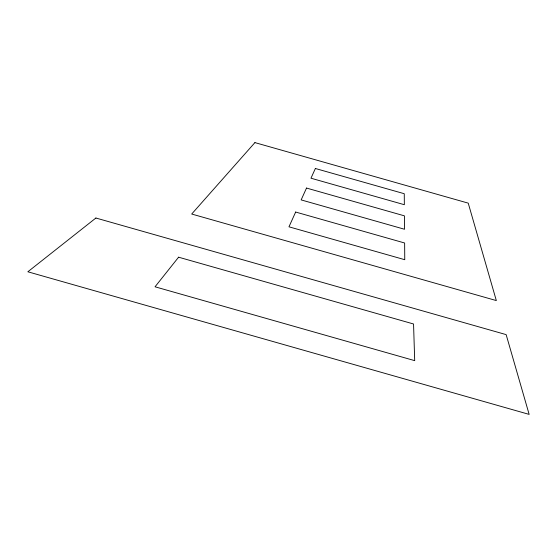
<?xml version="1.0" encoding="UTF-8"?>
<svg xmlns="http://www.w3.org/2000/svg" width="557" height="557" viewBox="0 0 557 557"><rect width="100%" height="100%" fill="white"/><g stroke="black" fill="none" stroke-linecap="round" stroke-linejoin="round"><path stroke-width="0.84" d="M295.656 212.043L288.972 226.817L404.758 259.701L404.633 242.991L295.656 212.043M306.517 188.057L301.149 199.907L404.528 229.261L404.431 215.851L306.517 188.057M315.373 168.493L310.973 178.212L404.347 204.711L404.264 193.718L315.373 168.493M178.595 257.195L155.041 286.792L414.7 360.644L413.552 323.986L178.595 257.195M254.918 142.606L191.699 214.034L496.329 300.578L468.228 203.138L254.918 142.606M95.901 218.017L27.85 271.781L529.15 414.394L506.146 334.618L95.901 218.017"/></g></svg>
